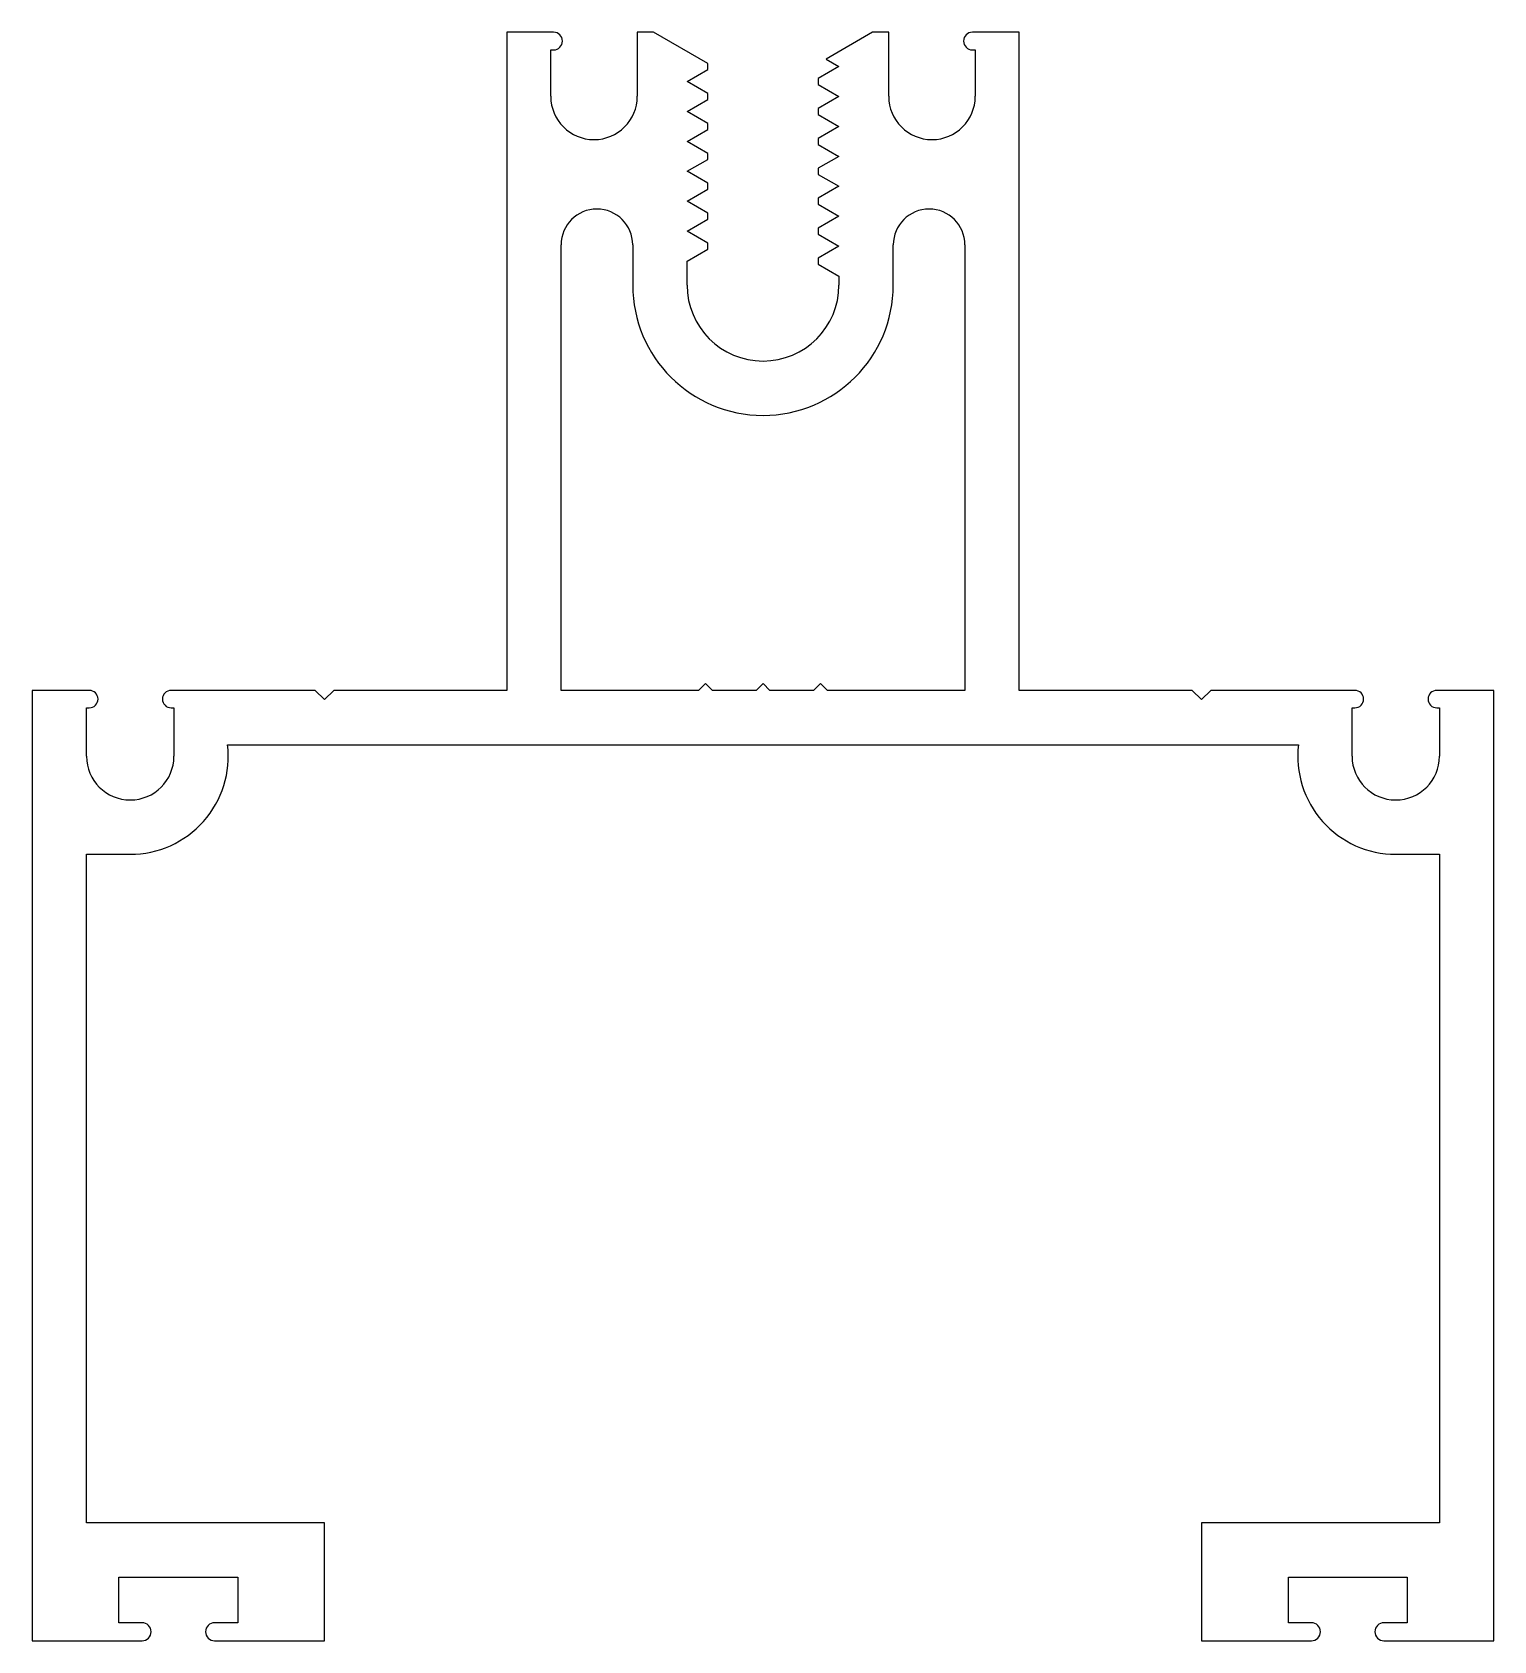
# Model space of a CAD drawing. Extents: x -28.5 to 35, y 8.9 to 78.7.
import ezdxf

# ---------------------------------------------------------------- set-up
doc = ezdxf.new("R2010")
doc.units = 0
doc.layers.get('0').update_dxf_attribs({"linetype": 'CONTINUOUS'})

msp = doc.modelspace()

# ---------------------------------------------------------------- linework, layer by layer
for p, q in [((-5.877, 78.716), (-7.91, 78.716)), ((-7.91, 78.716), (-7.91, 50.136)), ((-1.54, 78.716), (-2.241, 78.716)), ((-2.241, 78.716), (-2.241, 75.932)), ((0.82, 77.354), (-1.54, 78.716)), ((7.98, 78.716), (5.957, 77.549)), ((8.68, 78.716), (7.98, 78.716)), ((8.68, 75.932), (8.68, 78.716)), ((14.35, 78.716), (12.316, 78.716)), ((14.35, 50.136), (14.35, 78.716)), ((-6, 75.932), (-6, 77.947)), ((-6, 77.947), (-5.877, 77.947)), ((5.957, 77.549), (6.52, 77.224)), ((12.316, 77.947), (12.44, 77.947)), ((12.44, 77.947), (12.44, 75.932)), ((-0.08, 76.574), (0.82, 77.093)), ((0.82, 77.093), (0.82, 77.354)), ((6.52, 77.224), (5.62, 76.704)), ((0.82, 76.054), (-0.08, 76.574)), ((5.62, 76.704), (5.62, 76.443)), ((5.62, 76.443), (6.52, 75.924)), ((-0.08, 75.274), (0.82, 75.793)), ((0.82, 75.793), (0.82, 76.054)), ((6.52, 75.924), (5.62, 75.404)), ((0.82, 74.754), (-0.08, 75.274)), ((0.82, 74.493), (0.82, 74.754)), ((5.62, 75.404), (5.62, 75.143)), ((5.62, 75.143), (6.52, 74.624)), ((-0.08, 73.974), (0.82, 74.493)), ((6.52, 74.624), (5.62, 74.104)), ((5.62, 74.104), (5.62, 73.843)), ((0.82, 73.454), (-0.08, 73.974)), ((0.82, 73.193), (0.82, 73.454)), ((5.62, 73.843), (6.52, 73.324)), ((-0.08, 72.674), (0.82, 73.193)), ((0.82, 72.154), (-0.08, 72.674)), ((6.52, 73.324), (5.62, 72.804)), ((5.62, 72.804), (5.62, 72.543)), ((0.82, 71.893), (0.82, 72.154)), ((5.62, 72.543), (6.52, 72.024)), ((6.52, 72.024), (5.62, 71.504)), ((-0.08, 71.374), (0.82, 71.893)), ((0.82, 70.854), (-0.08, 71.374)), ((5.62, 71.504), (5.62, 71.243)), ((-0.08, 70.074), (0.82, 70.593)), ((0.82, 70.593), (0.82, 70.854)), ((5.62, 71.243), (6.52, 70.724)), ((6.52, 70.724), (5.62, 70.204)), ((0.82, 69.554), (-0.08, 70.074)), ((5.62, 70.204), (5.62, 69.943)), ((5.62, 69.943), (6.52, 69.424)), ((-5.551, 50.136), (-5.551, 69.481)), ((-2.44, 69.481), (-2.44, 67.736)), ((-0.08, 68.774), (0.82, 69.293)), ((0.82, 69.293), (0.82, 69.554)), ((6.52, 69.424), (5.62, 68.904)), ((8.88, 67.736), (8.88, 69.481)), ((11.99, 69.481), (11.99, 50.136)), ((-0.08, 67.736), (-0.08, 68.774)), ((5.62, 68.904), (5.62, 68.643)), ((5.62, 68.643), (6.52, 68.124)), ((6.52, 68.124), (6.52, 67.736)), ((0.72, 50.436), (0.42, 50.136)), ((1.02, 50.136), (0.72, 50.436)), ((3.22, 50.436), (2.92, 50.136)), ((3.52, 50.136), (3.22, 50.436)), ((5.72, 50.436), (5.42, 50.136)), ((6.02, 50.136), (5.72, 50.436)), ((-26.05, 50.136), (-28.53, 50.136)), ((-28.53, 50.136), (-28.53, 8.861)), ((-16.23, 50.136), (-22.49, 50.136)), ((-15.83, 49.736), (-16.23, 50.136)), ((-15.43, 50.136), (-15.83, 49.736)), ((-7.91, 50.136), (-15.43, 50.136)), ((0.42, 50.136), (-5.551, 50.136)), ((2.92, 50.136), (1.02, 50.136)), ((5.42, 50.136), (3.52, 50.136)), ((11.99, 50.136), (6.02, 50.136)), ((21.87, 50.136), (14.35, 50.136)), ((22.27, 49.736), (21.87, 50.136)), ((22.67, 50.136), (22.27, 49.736)), ((28.93, 50.136), (22.67, 50.136)), ((34.97, 50.136), (32.49, 50.136)), ((34.97, 8.861), (34.97, 50.136)), ((-26.17, 47.276), (-26.17, 49.376)), ((-26.17, 49.376), (-26.05, 49.376)), ((-22.49, 49.376), (-22.37, 49.376)), ((-22.37, 49.376), (-22.37, 47.276)), ((28.81, 47.276), (28.81, 49.376)), ((28.81, 49.376), (28.93, 49.376)), ((32.49, 49.376), (32.61, 49.376)), ((32.61, 49.376), (32.61, 47.276)), ((-20.04, 47.776), (26.479, 47.776)), ((-26.17, 13.99), (-26.17, 43.016)), ((-26.17, 43.016), (-24.27, 43.016)), ((30.71, 43.016), (32.61, 43.016)), ((32.61, 43.016), (32.61, 13.99)), ((-15.83, 13.99), (-26.17, 13.99)), ((-15.83, 8.861), (-15.83, 13.99)), ((32.61, 13.99), (22.27, 13.99)), ((22.27, 13.99), (22.27, 8.861)), ((-24.758, 9.649), (-24.758, 11.63)), ((-24.758, 11.63), (-19.602, 11.63)), ((-19.602, 11.63), (-19.602, 9.649)), ((26.042, 9.649), (26.042, 11.63)), ((26.042, 11.63), (31.198, 11.63)), ((31.198, 11.63), (31.198, 9.649)), ((-23.755, 9.649), (-24.758, 9.649)), ((-19.602, 9.649), (-20.606, 9.649)), ((27.045, 9.649), (26.042, 9.649)), ((31.198, 9.649), (30.194, 9.649)), ((-28.53, 8.861), (-23.755, 8.861)), ((-20.606, 8.861), (-15.83, 8.861)), ((22.27, 8.861), (27.045, 8.861)), ((30.194, 8.861), (34.97, 8.861))]:
    msp.add_line(p, q)
for centre, radius, start, end in [((-5.877, 78.332), 0.385, 270, 90), ((12.316, 78.332), 0.385, 90, 270), ((-4.121, 75.932), 1.88, 180, 0), ((10.56, 75.932), 1.88, 180, 0), ((-3.996, 69.481), 1.555, 0, 180), ((10.435, 69.481), 1.555, 0, 180), ((3.22, 67.736), 5.66, 180, 360), ((3.22, 67.736), 3.3, 180, 0), ((-26.05, 49.756), 0.38, 270, 90), ((-22.49, 49.756), 0.38, 90, 270), ((28.93, 49.756), 0.38, 270, 90), ((32.49, 49.756), 0.38, 90, 270), ((-24.27, 47.276), 4.26, 270, 6.74039), ((30.71, 47.276), 4.26, 173.25961, 270), ((-24.27, 47.276), 1.9, 180, 0), ((30.71, 47.276), 1.9, 180, 0), ((-23.755, 9.255), 0.394, 270, 90), ((-20.606, 9.255), 0.394, 90, 270), ((27.045, 9.255), 0.394, 270, 90), ((30.194, 9.255), 0.394, 90, 270)]:
    msp.add_arc(centre, radius, start, end)

doc.saveas('drawing.dxf')
